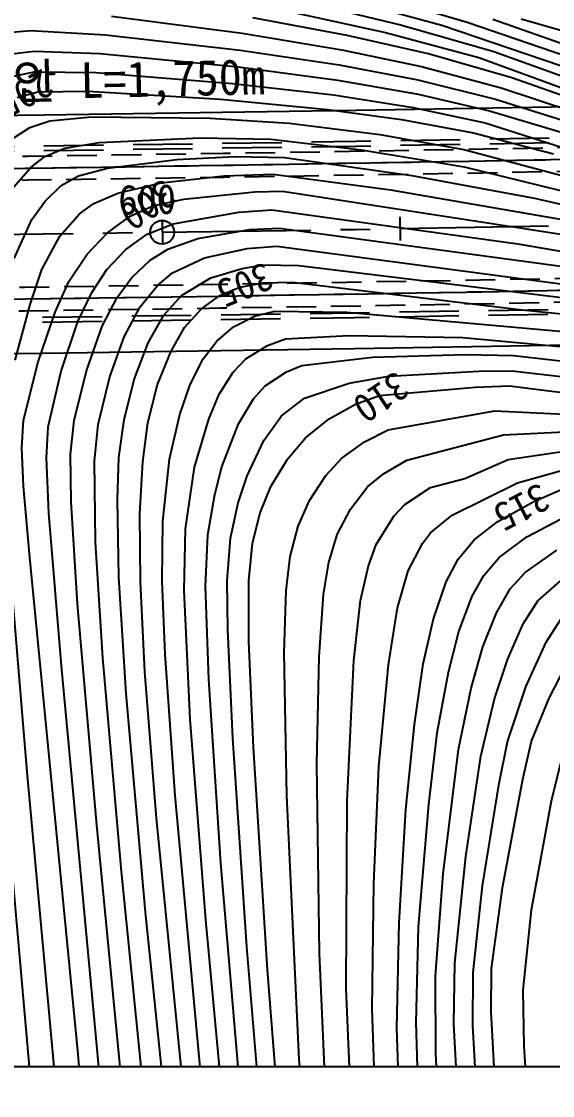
# Model space of a CAD drawing. Header units: millimetres. Extents: x 14950 to 15746, y 1103 to 1809.
# Drawn here: x 15517.9 to 15562.6, y 1394.2 to 1484.4 of the extents above; entities that cross this region are included whole.
import ezdxf
from ezdxf.xclip import XClip

# ---------------------------------------------------------------- set-up
doc = ezdxf.new("R2010")
doc.units = ezdxf.units.MM
doc.header["$LTSCALE"] = 10
doc.header["$MEASUREMENT"] = 0
doc.header["$XCLIPFRAME"] = 2
for name, pattern in [('CENTER', [2, 1.25, -0.25, 0.25, -0.25]), ('DASHED', [0.75, 0.5, -0.25]), ('HIDDEN', [0.375, 0.25, -0.125])]:
    doc.linetypes.add(name, pattern=pattern)
doc.layers.add('TX-PAPR', color=2, linetype='Continuous', plot=False)
doc.layers.add('TZ-BASE', color=253, linetype='Continuous')
doc.layers.add('TZ-CABL', color=4, linetype='Continuous')
doc.styles.add('HANA', font='GulimChe.ttf')
doc.linetypes.add('ZIGZAG', pattern='A,0.0001,-0.2,[131,ltypeshp.shx,S=0.2,R=0,X=-0.2,Y=0],-0.4,[131,ltypeshp.shx,S=0.2,R=180,X=0.2,Y=0],-0.2', length=0.8001)

# ---------------------------------------------------------------- blocks, each defined once
blk = doc.blocks.new('JD-DGDG5SGS')
at = {"layer": 'TZ-BASE'}
for p, q in [((512.775, 16.533, 70.104), (525.589, 12.781, 70.104)), ((512.049, 15.61, 71.104), (523.454, 12.507, 71.104)), ((510.3, 14.89, 72.104), (520.072, 12.507, 72.104)), ((509.609, 13.891, 73.104), (518.709, 11.893, 73.104)), ((495.671, 13.273, 75.104), (506.653, 11.834, 75.104)), ((507.526, 13.157, 74.104), (515.466, 11.678, 74.104)), ((525.589, 12.781, 70.104), (539.347, 8.048, 70.104)), ((527.74, 13.021, 69.104), (539.789, 8.779, 69.104)), ((530.114, 13.045, 68.104), (538.519, 10.653, 68.104)), ((485.743, 11.81, 76.104), (488.885, 12.073, 76.104)), ((488.885, 12.073, 76.104), (495.16, 11.714, 76.104)), ((506.653, 11.834, 75.104), (515.029, 10.446, 75.104)), ((518.709, 11.893, 73.104), (526.56, 9.802, 73.104)), ((520.072, 12.507, 72.104), (527.828, 10.303, 72.104)), ((523.454, 12.507, 71.104), (540.381, 6.762, 71.104)), ((495.16, 11.714, 76.104), (506.482, 10.419, 76.104)), ((515.466, 11.678, 74.104), (522.401, 10.103, 74.104)), ((486.581, 10.012, 77.104), (489.159, 10.336, 77.104)), ((489.159, 10.336, 77.104), (494.696, 10.137, 77.104)), ((494.696, 10.137, 77.104), (506.312, 9.003, 77.104)), ((506.482, 10.419, 76.104), (514.827, 9.179, 76.104)), ((515.029, 10.446, 75.104), (521.749, 9.039, 75.104)), ((522.401, 10.103, 74.104), (529.345, 8.127, 74.104)), ((527.828, 10.303, 72.104), (541.244, 5.49, 72.104)), ((514.827, 9.179, 76.104), (521.425, 7.912, 76.104)), ((521.749, 9.039, 75.104), (528.432, 7.262, 75.104)), ((526.56, 9.802, 73.104), (548.192, 1.873, 73.104)), ((486.936, 8.128, 78.104), (489.156, 8.588, 78.104)), ((489.156, 8.588, 78.104), (494.36, 8.54, 78.104)), ((494.36, 8.54, 78.104), (505.857, 7.616, 78.104)), ((506.312, 9.003, 77.104), (514.71, 7.899, 77.104)), ((529.345, 8.127, 74.104), (535.702, 5.886, 74.104)), ((505.857, 7.616, 78.104), (514.336, 6.656, 78.104)), ((514.71, 7.899, 77.104), (521.451, 6.711, 77.104)), ((521.425, 7.912, 76.104), (527.947, 6.291, 76.104)), ((528.432, 7.262, 75.104), (534.462, 5.276, 75.104)), ((487.738, 6.452, 79.104), (489.482, 6.914, 79.104)), ((489.482, 6.914, 79.104), (493.682, 6.977, 79.104)), ((493.682, 6.977, 79.104), (504.836, 6.287, 79.104)), ((514.336, 6.656, 78.104), (521.037, 5.602, 78.104)), ((521.451, 6.711, 77.104), (527.463, 5.314, 77.104)), ((504.836, 6.287, 79.104), (513.835, 5.437, 79.104)), ((513.835, 5.437, 79.104), (520.054, 4.603, 79.104)), ((521.037, 5.602, 78.104), (527.081, 4.305, 78.104)), ((527.947, 6.291, 76.104), (534.043, 4.39, 76.104)), ((490.478, 4.475, 80.104), (493.976, 4.803, 80.104)), ((493.976, 4.803, 80.104), (503.981, 4.696, 80.104)), ((503.981, 4.696, 80.104), (510.619, 4.28, 80.104)), ((520.054, 4.603, 79.104), (526.1, 3.468, 79.104)), ((527.463, 5.314, 77.104), (533.955, 3.391, 77.104)), ((487.466, 3.037, 80.104), (488.793, 3.908, 80.104)), ((488.793, 3.908, 80.104), (490.478, 4.475, 80.104)), ((510.619, 4.28, 80.104), (518.227, 3.322, 80.104)), ((527.081, 4.305, 78.104), (547.151, -2.099, 78.104)), ((494.638, 2.66, 81.104), (503.13, 3.04, 81.104)), ((503.13, 3.04, 81.104), (509.061, 2.928, 81.104)), ((509.061, 2.928, 81.104), (516.694, 2.048, 81.104)), ((518.227, 3.322, 80.104), (525.302, 2.079, 80.104)), ((526.1, 3.468, 79.104), (532.85, 1.719, 79.104)), ((490.073, 1.491, 81.104), (491.747, 2.189, 81.104)), ((491.747, 2.189, 81.104), (494.638, 2.66, 81.104)), ((516.694, 2.048, 81.104), (525.318, 0.602, 81.104)), ((525.302, 2.079, 80.104), (547.424, -3.814, 80.104)), ((488.897, 0.551, 81.104), (490.073, 1.491, 81.104)), ((495.338, 0.508, 82.104), (501.166, 1.221, 82.104)), ((501.166, 1.221, 82.104), (506.07, 1.478, 82.104)), ((506.07, 1.478, 82.104), (510.222, 1.394, 82.104)), ((510.222, 1.394, 82.104), (520.935, -0.111, 82.104)), ((487.425, -1.1, 81.104), (488.897, 0.551, 81.104)), ((492.902, -0.15, 82.104), (495.338, 0.508, 82.104)), ((525.318, 0.602, 81.104), (549.465, -5.273, 81.104)), ((491.442, -0.948, 82.104), (492.902, -0.15, 82.104)), ((496.218, -1.604, 83.104), (499.84, -0.727, 83.104)), ((499.84, -0.727, 83.104), (505.154, -0.147, 83.104)), ((505.154, -0.147, 83.104), (509.252, -0.016, 83.104)), ((509.252, -0.016, 83.104), (519.12, -1.324, 83.104)), ((520.935, -0.111, 82.104), (531.244, -2.019, 82.104)), ((490.088, -2.275, 82.104), (491.442, -0.948, 82.104)), ((494.196, -2.471, 83.104), (496.218, -1.604, 83.104)), ((501.744, -2.113, 84.104), (507.717, -1.487, 84.104)), ((507.717, -1.487, 84.104), (510.042, -1.425, 84.104)), ((510.042, -1.425, 84.104), (540.845, -6.182, 84.104)), ((519.12, -1.324, 83.104), (534.553, -3.974, 83.104)), ((488.98, -3.816, 82.104), (490.088, -2.275, 82.104)), ((492.985, -3.337, 83.104), (494.196, -2.471, 83.104)), ((497.234, -3.539, 84.104), (499.153, -2.65, 84.104)), ((499.153, -2.65, 84.104), (501.744, -2.113, 84.104)), ((531.244, -2.019, 82.104), (550.799, -6.515, 82.104)), ((491.329, -5.212, 83.104), (492.985, -3.337, 83.104)), ((495.347, -4.944, 84.104), (497.234, -3.539, 84.104)), ((500.852, -4.164, 85.104), (506.377, -3.201, 85.104)), ((506.377, -3.201, 85.104), (509.153, -2.992, 85.104)), ((509.153, -2.992, 85.104), (529.828, -5.853, 85.104)), ((519.915, -3.579, -215.896), (519.948, -5.579, -215.896)), ((487.477, -7.097, 82.104), (488.98, -3.816, 82.104)), ((498.657, -5.049, 85.104), (500.852, -4.164, 85.104)), ((499.919, -3.888, -215.896), (499.948, -5.887, -215.896)), ((489.82, -8.008, 83.104), (491.329, -5.212, 83.104)), ((493.614, -6.733, 84.104), (495.347, -4.944, 84.104)), ((496.89, -6.326, 85.104), (498.657, -5.049, 85.104)), ((500.406, -6.311, 86.104), (502.918, -5.41, 86.104)), ((502.918, -5.41, 86.104), (507.291, -4.647, 86.104)), ((507.291, -4.647, 86.104), (509.795, -4.529, 86.104)), ((509.795, -4.529, 86.104), (536.317, -8.127, 86.104)), ((498.928, -7.222, 86.104), (500.406, -6.311, 86.104)), ((503.504, -7.044, 87.104), (507.074, -6.248, 87.104)), ((507.074, -6.248, 87.104), (509.563, -6.054, 87.104)), ((509.563, -6.054, 87.104), (558.981, -12.629, 87.104)), ((529.828, -5.853, 85.104), (559.014, -10.945, 85.104)), ((492.095, -9.029, 84.104), (493.614, -6.733, 84.104)), ((495.285, -8.011, 85.104), (496.89, -6.326, 85.104)), ((500.791, -8.29, 87.104), (503.504, -7.044, 87.104)), ((488.819, -10.946, 83.104), (489.82, -8.008, 83.104)), ((494.021, -9.931, 85.104), (495.285, -8.011, 85.104)), ((497.372, -8.695, 86.104), (498.928, -7.222, 86.104)), ((504.015, -8.708, 88.104), (506.655, -7.914, 88.104)), ((506.655, -7.914, 88.104), (508.384, -7.609, 88.104)), ((508.384, -7.609, 88.104), (511.411, -7.689, 88.104)), ((511.411, -7.689, 88.104), (558.075, -13.36, 88.104)), ((496.158, -10.366, 86.104), (497.372, -8.695, 86.104)), ((499.537, -9.367, 87.104), (500.791, -8.29, 87.104)), ((501.548, -10.209, 88.104), (504.015, -8.708, 88.104)), ((490.924, -11.598, 84.104), (492.095, -9.029, 84.104)), ((498.085, -11.154, 87.104), (499.537, -9.367, 87.104)), ((504.782, -10.207, 89.104), (506.384, -9.531, 89.104)), ((506.384, -9.531, 89.104), (508.369, -9.139, 89.104)), ((508.369, -9.139, 89.104), (510.889, -9.084, 89.104)), ((510.889, -9.084, 89.104), (530.214, -11.389, 89.104)), ((492.848, -12.389, 85.104), (494.021, -9.931, 85.104)), ((494.897, -12.783, 86.104), (496.158, -10.366, 86.104)), ((500.064, -11.852, 88.104), (501.548, -10.209, 88.104)), ((503.227, -11.315, 89.104), (504.782, -10.207, 89.104)), ((487.571, -15.636, 83.104), (488.819, -10.946, 83.104)), ((489.519, -15.778, 84.104), (490.924, -11.598, 84.104)), ((496.748, -13.667, 87.104), (498.085, -11.154, 87.104)), ((501.815, -12.871, 89.104), (503.227, -11.315, 89.104)), ((507.695, -11.941, 90.104), (509.412, -11.51, 90.104)), ((509.412, -11.51, 90.104), (515.449, -11.591, 90.104)), ((515.449, -11.591, 90.104), (548.419, -14.532, 90.104)), ((530.214, -11.389, 89.104), (560.562, -14.465, 89.104)), ((491.443, -16.541, 85.104), (492.848, -12.389, 85.104)), ((498.76, -14.17, 88.104), (500.064, -11.852, 88.104)), ((505.93, -12.839, 90.104), (507.695, -11.941, 90.104)), ((493.565, -16.521, 86.104), (494.897, -12.783, 86.104)), ((500.677, -14.863, 89.104), (501.815, -12.871, 89.104)), ((504.526, -14.019, 90.104), (505.93, -12.839, 90.104)), ((495.533, -17.03, 87.104), (496.748, -13.667, 87.104)), ((497.585, -17.264, 88.104), (498.76, -14.17, 88.104)), ((503.39, -15.525, 90.104), (504.526, -14.019, 90.104)), ((506.953, -15.527, 91.104), (508.795, -14.384, 91.104)), ((508.795, -14.384, 91.104), (510.306, -13.842, 91.104)), ((510.306, -13.842, 91.104), (515.617, -13.565, 91.104)), ((515.617, -13.565, 91.104), (525.2, -13.721, 91.104)), ((525.2, -13.721, 91.104), (545.091, -15.568, 91.104)), ((499.553, -17.685, 89.104), (500.677, -14.863, 89.104)), ((517.619, -15.379, 92.104), (525.444, -15.165, 92.104)), ((525.444, -15.165, 92.104), (529.474, -15.23, 92.104)), ((529.474, -15.23, 92.104), (541.46, -16.58, 92.104)), ((488.263, -20.679, 84.104), (489.519, -15.778, 84.104)), ((502.292, -17.66, 90.104), (503.39, -15.525, 90.104)), ((505.906, -16.636, 91.104), (506.953, -15.527, 91.104)), ((510.391, -16.599, 92.104), (511.671, -16.082, 92.104)), ((511.671, -16.082, 92.104), (517.619, -15.379, 92.104)), ((490.354, -21.227, 85.104), (491.443, -16.541, 85.104)), ((492.532, -20.694, 86.104), (493.565, -16.521, 86.104)), ((494.561, -21.047, 87.104), (495.533, -17.03, 87.104)), ((504.733, -18.478, 91.104), (505.906, -16.636, 91.104)), ((508.59, -17.772, 92.104), (510.391, -16.599, 92.104)), ((515.669, -17.557, 93.104), (518.997, -16.971, 93.104)), ((518.997, -16.971, 93.104), (526.559, -16.548, 93.104)), ((526.559, -16.548, 93.104), (529.372, -16.525, 93.104)), ((529.372, -16.525, 93.104), (540.806, -17.863, 93.104)), ((496.728, -20.648, 88.104), (497.585, -17.264, 88.104)), ((498.73, -20.888, 89.104), (499.553, -17.685, 89.104)), ((501.42, -20.18, 90.104), (502.292, -17.66, 90.104)), ((507.618, -18.888, 92.104), (508.59, -17.772, 92.104)), ((511.897, -18.833, 93.104), (515.669, -17.557, 93.104)), ((518.195, -18.592, 94.104), (526.261, -17.898, 94.104)), ((526.261, -17.898, 94.104), (529.137, -17.78, 94.104)), ((529.137, -17.78, 94.104), (537.283, -18.81, 94.104)), ((503.843, -20.585, 91.104), (504.733, -18.478, 91.104)), ((506.35, -20.979, 92.104), (507.618, -18.888, 92.104)), ((509.961, -20.313, 93.104), (511.897, -18.833, 93.104)), ((516.202, -19.327, 94.104), (518.195, -18.592, 94.104)), ((513.977, -20.57, 94.104), (516.202, -19.327, 94.104)), ((488.123, -22.996, 84.104), (488.263, -20.679, 84.104)), ((492.228, -23.514, 86.104), (492.532, -20.694, 86.104)), ((496.295, -23.802, 88.104), (496.728, -20.648, 88.104)), ((500.542, -23.943, 90.104), (501.42, -20.18, 90.104)), ((502.657, -24.616, 91.104), (503.843, -20.585, 91.104)), ((508.485, -22.379, 93.104), (509.961, -20.313, 93.104)), ((511.995, -22.153, 94.104), (513.977, -20.57, 94.104)), ((518.943, -21.484, 95.104), (527.891, -19.898, 95.104)), ((527.891, -19.898, 95.104), (543.906, -20.649, 95.104)), ((490.194, -23.839, 85.104), (490.354, -21.227, 85.104)), ((494.248, -24.123, 87.104), (494.561, -21.047, 87.104)), ((498.3, -24.16, 89.104), (498.73, -20.888, 89.104)), ((504.959, -24.583, 92.104), (506.35, -20.979, 92.104)), ((516.946, -22.494, 95.104), (518.943, -21.484, 95.104)), ((528.641, -21.889, 96.104), (537.297, -21.47, 96.104)), ((507.075, -25.335, 93.104), (508.485, -22.379, 93.104)), ((510.469, -23.951, 94.104), (511.995, -22.153, 94.104)), ((515.045, -23.854, 95.104), (516.946, -22.494, 95.104)), ((520.515, -24.029, 96.104), (528.641, -21.889, 96.104)), ((488.273, -26.212, 84.104), (488.123, -22.996, 84.104)), ((529.028, -23.985, 97.104), (535.994, -22.937, 97.104)), ((490.408, -28.492, 85.104), (490.194, -23.839, 85.104)), ((492.289, -27.542, 86.104), (492.228, -23.514, 86.104)), ((494.337, -30.915, 87.104), (494.248, -24.123, 87.104)), ((496.18, -27.334, 88.104), (496.295, -23.802, 88.104)), ((498.06, -28.547, 89.104), (498.3, -24.16, 89.104)), ((499.993, -29.152, 90.104), (500.542, -23.943, 90.104)), ((509.077, -26.23, 94.104), (510.469, -23.951, 94.104)), ((513.7, -25.316, 95.104), (515.045, -23.854, 95.104)), ((518.53, -25.19, 96.104), (520.515, -24.029, 96.104)), ((525.39, -25.562, 97.104), (529.028, -23.985, 97.104)), ((501.89, -29.8, 91.104), (502.657, -24.616, 91.104)), ((504.353, -26.901, 92.104), (504.959, -24.583, 92.104)), ((517.202, -26.274, 96.104), (518.53, -25.19, 96.104)), ((529.8, -25.931, 98.104), (534.012, -24.748, 98.104)), ((506.311, -27.624, 93.104), (507.075, -25.335, 93.104)), ((512.32, -27.408, 95.104), (513.7, -25.316, 95.104)), ((522.505, -26.333, 97.104), (525.39, -25.562, 97.104)), ((524.31, -28.659, 98.104), (529.8, -25.931, 98.104)), ((531.182, -27.507, 99.104), (534.325, -26.142, 99.104)), ((488.815, -32.198, 84.104), (488.273, -26.212, 84.104)), ((503.782, -30.294, 92.104), (504.353, -26.901, 92.104)), ((508.162, -28.462, 94.104), (509.077, -26.23, 94.104)), ((515.779, -28.149, 96.104), (517.202, -26.274, 96.104)), ((520.343, -27.767, 97.104), (522.505, -26.333, 97.104)), ((492.811, -36.095, 86.104), (492.289, -27.542, 86.104)), ((496.3, -33.853, 88.104), (496.18, -27.334, 88.104)), ((505.681, -30.595, 93.104), (506.311, -27.624, 93.104)), ((511.363, -29.586, 95.104), (512.32, -27.408, 95.104)), ((519.41, -28.739, 97.104), (520.343, -27.767, 97.104)), ((528.159, -29.176, 99.104), (531.182, -27.507, 99.104)), ((491.467, -41.302, 85.104), (490.408, -28.492, 85.104)), ((498.107, -34.26, 89.104), (498.06, -28.547, 89.104)), ((507.541, -30.99, 94.104), (508.162, -28.462, 94.104)), ((514.651, -30.275, 96.104), (515.779, -28.149, 96.104)), ((517.92, -31.117, 97.104), (519.41, -28.739, 97.104)), ((522.495, -30.126, 98.104), (524.31, -28.659, 98.104)), ((530.597, -30.466, 100.104), (534.002, -28.667, 100.104)), ((488.588, -50.225, 83.104), (486.834, -29.275, 83.104)), ((499.939, -34.207, 90.104), (499.993, -29.152, 90.104)), ((510.708, -32.115, 95.104), (511.363, -29.586, 95.104)), ((526.168, -30.726, 99.104), (528.159, -29.176, 99.104)), ((501.777, -34.979, 91.104), (501.89, -29.8, 91.104)), ((503.585, -34.638, 92.104), (503.782, -30.294, 92.104)), ((505.407, -34.169, 93.104), (505.681, -30.595, 93.104)), ((513.938, -32.614, 96.104), (514.651, -30.275, 96.104)), ((521.833, -31.026, 98.104), (522.495, -30.126, 98.104)), ((528.259, -32.197, 100.104), (530.597, -30.466, 100.104)), ((494.939, -40.639, 87.104), (494.337, -30.915, 87.104)), ((507.213, -34.126, 94.104), (507.541, -30.99, 94.104)), ((517.27, -32.92, 97.104), (517.92, -31.117, 97.104)), ((520.626, -33.318, 98.104), (521.833, -31.026, 98.104)), ((524.817, -32.337, 99.104), (526.168, -30.726, 99.104)), ((492.877, -73.92, 84.104), (488.815, -32.198, 84.104)), ((510.369, -34.966, 95.104), (510.708, -32.115, 95.104)), ((523.824, -34.244, 99.104), (524.817, -32.337, 99.104)), ((526.969, -33.716, 100.104), (528.259, -32.197, 100.104)), ((530.449, -33.459, 101.104), (533.109, -31.593, 101.104)), ((513.492, -35.301, 96.104), (513.938, -32.614, 96.104)), ((516.612, -35.809, 97.104), (517.27, -32.92, 97.104)), ((519.726, -36.433, 98.104), (520.626, -33.318, 98.104)), ((496.918, -43.631, 88.104), (496.3, -33.853, 88.104)), ((498.488, -41.825, 89.104), (498.107, -34.26, 89.104)), ((500.191, -40.328, 90.104), (499.939, -34.207, 90.104)), ((505.455, -38.283, 93.104), (505.407, -34.169, 93.104)), ((507.231, -39.272, 94.104), (507.213, -34.126, 94.104)), ((522.746, -37.358, 99.104), (523.824, -34.244, 99.104)), ((526.001, -35.464, 100.104), (526.969, -33.716, 100.104)), ((529.196, -34.839, 101.104), (530.449, -33.459, 101.104)), ((531.51, -35.858, 102.104), (533.623, -34.007, 102.104)), ((502.292, -45.784, 91.104), (501.777, -34.979, 91.104)), ((503.845, -42.459, 92.104), (503.585, -34.638, 92.104)), ((510.202, -40.196, 95.104), (510.369, -34.966, 95.104)), ((528.034, -36.844, 101.104), (529.196, -34.839, 101.104)), ((513.131, -40.548, 96.104), (513.492, -35.301, 96.104)), ((516.05, -40.87, 97.104), (516.612, -35.809, 97.104)), ((524.884, -38.422, 100.104), (526.001, -35.464, 100.104)), ((530.277, -37.782, 102.104), (531.51, -35.858, 102.104)), ((494.431, -54.704, 86.104), (492.811, -36.095, 86.104)), ((518.953, -41.22, 98.104), (519.726, -36.433, 98.104)), ((526.899, -39.711, 101.104), (528.034, -36.844, 101.104)), ((521.89, -41.147, 99.104), (522.746, -37.358, 99.104)), ((528.993, -40.715, 102.104), (530.277, -37.782, 102.104)), ((532.212, -39.324, 103.104), (533.626, -37.134, 103.104)), ((505.867, -47.381, 93.104), (505.455, -38.283, 93.104)), ((524.002, -41.834, 100.104), (524.884, -38.422, 100.104)), ((507.619, -48.175, 94.104), (507.231, -39.272, 94.104)), ((530.522, -43.064, 103.104), (532.212, -39.324, 103.104)), ((501.029, -52.202, 90.104), (500.191, -40.328, 90.104)), ((510.409, -52.207, 95.104), (510.202, -40.196, 95.104)), ((512.928, -49.541, 96.104), (513.131, -40.548, 96.104)), ((525.911, -43.184, 101.104), (526.899, -39.711, 101.104)), ((532.481, -44.031, 104.104), (534.274, -40.563, 104.104)), ((498.468, -116.518, 85.104), (491.467, -41.302, 85.104)), ((496.507, -58.589, 87.104), (494.939, -40.639, 87.104)), ((515.478, -52.65, 97.104), (516.05, -40.87, 97.104)), ((518.161, -49.765, 98.104), (518.953, -41.22, 98.104)), ((521.138, -46.234, 99.104), (521.89, -41.147, 99.104)), ((527.889, -44.081, 102.104), (528.993, -40.715, 102.104)), ((499.452, -54.114, 89.104), (498.488, -41.825, 89.104)), ((523.056, -46.933, 100.104), (524.002, -41.834, 100.104)), ((504.876, -57.889, 92.104), (503.845, -42.459, 92.104)), ((524.842, -48.34, 101.104), (525.911, -43.184, 101.104)), ((528.97, -47.68, 103.104), (530.522, -43.064, 103.104)), ((498.54, -62.003, 88.104), (496.918, -43.631, 88.104)), ((526.725, -48.895, 102.104), (527.889, -44.081, 102.104)), ((530.999, -47.647, 104.104), (532.481, -44.031, 104.104)), ((503.598, -62.642, 91.104), (502.292, -45.784, 91.104)), ((520.431, -53.366, 99.104), (521.138, -46.234, 99.104)), ((507.053, -64.903, 93.104), (505.867, -47.381, 93.104)), ((522.345, -52.949, 100.104), (523.056, -46.933, 100.104)), ((528.27, -51.179, 103.104), (528.97, -47.68, 103.104)), ((530.247, -50.821, 104.104), (530.999, -47.647, 104.104)), ((508.785, -66.86, 94.104), (507.619, -48.175, 94.104)), ((523.551, -58.774, 101.104), (524.842, -48.34, 101.104)), ((513.148, -65.438, 96.104), (512.928, -49.541, 96.104)), ((525.468, -57.335, 102.104), (526.725, -48.895, 102.104)), ((532.665, -52.636, 105.104), (533.542, -49.118, 105.104)), ((494.086, -110.234, 83.104), (488.588, -50.225, 83.104)), ((517.731, -59.591, 98.104), (518.161, -49.765, 98.104)), ((526.88, -59.8, 103.104), (528.27, -51.179, 103.104)), ((528.541, -59.958, 104.104), (530.247, -50.821, 104.104)), ((503.008, -73.816, 90.104), (501.029, -52.202, 90.104)), ((511.459, -74.388, 95.104), (510.409, -52.207, 95.104)), ((515.415, -68.45, 97.104), (515.478, -52.65, 97.104)), ((521.498, -63.238, 100.104), (522.345, -52.949, 100.104)), ((530.992, -61.812, 105.104), (532.665, -52.636, 105.104)), ((489.421, -82.154, 82.104), (486.886, -53.671, 82.104)), ((501.614, -75.928, 89.104), (499.452, -54.114, 89.104)), ((519.851, -62.907, 99.104), (520.431, -53.366, 99.104)), ((500.174, -113.78, 86.104), (494.431, -54.704, 86.104)), ((524.542, -66.274, 102.104), (525.468, -57.335, 102.104)), ((500.595, -99.323, 87.104), (496.507, -58.589, 87.104)), ((506.968, -82.512, 92.104), (504.876, -57.889, 92.104)), ((522.917, -67.34, 101.104), (523.551, -58.774, 101.104)), ((517.594, -70.133, 98.104), (517.731, -59.591, 98.104)), ((526.086, -67.078, 103.104), (526.88, -59.8, 103.104)), ((527.614, -66.733, 104.104), (528.541, -59.958, 104.104)), ((501.561, -91.101, 88.104), (498.54, -62.003, 88.104)), ((530.297, -68.553, 105.104), (530.992, -61.812, 105.104)), ((505.891, -86.937, 91.104), (503.598, -62.642, 91.104)), ((519.671, -71.755, 99.104), (519.851, -62.907, 99.104)), ((521.283, -71.27, 100.104), (521.498, -63.238, 100.104)), ((508.973, -87.952, 93.104), (507.053, -64.903, 93.104)), ((513.633, -75.996, 96.104), (513.148, -65.438, 96.104)), ((524.465, -71.391, 102.104), (524.542, -66.274, 102.104)), ((527.594, -70.385, 104.104), (527.614, -66.733, 104.104)), ((510.65, -90.722, 94.104), (508.785, -66.86, 94.104)), ((522.951, -73.887, 101.104), (522.917, -67.34, 101.104)), ((526.063, -71.547, 103.104), (526.086, -67.078, 103.104)), ((515.855, -78.963, 97.104), (515.415, -68.45, 97.104)), ((530.379, -73.27, 105.104), (530.297, -68.553, 105.104)), ((517.9, -79.127, 98.104), (517.594, -70.133, 98.104)), ((521.545, -79.425, 100.104), (521.283, -71.27, 100.104)), ((527.971, -77.57, 104.104), (527.594, -70.385, 104.104)), ((519.923, -80.575, 99.104), (519.671, -71.755, 99.104)), ((524.984, -81.834, 102.104), (524.465, -71.391, 102.104)), ((526.536, -80.494, 103.104), (526.063, -71.547, 103.104)), ((496.026, -113.805, 84.104), (492.877, -73.92, 84.104)), ((505.522, -96.913, 90.104), (503.008, -73.816, 90.104)), ((523.519, -84.26, 101.104), (522.951, -73.887, 101.104)), ((530.936, -82.929, 105.104), (530.379, -73.27, 105.104)), ((512.898, -92.731, 95.104), (511.459, -74.388, 95.104))]:
    blk.add_line(p, q, dxfattribs=at)
at = {"layer": 'TZ-BASE', "linetype": 'CENTER', "elevation": -215.896, "flags": 128}
blk.add_lwpolyline([(0, 0), (219.044, -4.999, 0.001522), (279.939, -5.644, 0.0105), (699.871, 0)], format="xyb", dxfattribs=at)
at = {"layer": 'TZ-BASE'}
blk.add_circle((499.934, -4.888, -215.896), 1, dxfattribs=at)
for radius, end in [(9990, 271.9757001), (9990, 271.9757001), (10010, 271.9708844), (10010, 271.9708844)]:
    blk.add_arc((355.535, 9994.07, -215.896), radius, 269.5668671, end, dxfattribs=at)
at = {"layer": 'TZ-BASE', "linetype": 'DASHED'}
for radius, end in [(9992.6, 271.975073), (9993, 271.9749765), (10007, 271.9716055), (10007.4, 271.9715094)]:
    blk.add_arc((355.535, 9994.07, -215.896), radius, 269.5668671, end, dxfattribs=at)
at = {"layer": 'TZ-BASE', "linetype": 'DASHED', "style": 'HANA'}
blk.add_text('T 현안 L=1,750m', height=3, rotation=1.21636, dxfattribs=at).set_placement((479.743, 6.102, -215.896))
at = {"layer": 'TZ-BASE', "style": 'HANA'}
for s, height, rotation, p in [('295', 2.4, 208.75972, (489.872, 8.914, 79.104)), ('600', 2.5, 0.82737, (496.258, -3.401, -215.896)), ('300', 2.4, 213.41422, (500.029, -0.326, 84.104)), ('305', 2.4, 202.18392, (508.572, -7.351, 89.104)), ('310', 2.4, 213.85194, (519.607, -16.474, 94.104)), ('315', 2.4, 207.31669, (531.678, -25.879, 99.104))]:
    blk.add_text(s, height=height, rotation=rotation, dxfattribs=at).set_placement(p)

msp = doc.modelspace()

# ---------------------------------------------------------------- linework, layer by layer
at = {"layer": 'TX-PAPR', "flags": 128}
msp.add_lwpolyline([(15031.864, 1546.582), (15727.095, 1546.582), (15732.263, 1396.582), (15027.753, 1396.582)], close=True, dxfattribs=at)
at = {"layer": 'TZ-CABL', "linetype": 'HIDDEN'}
for points in [[(15056.806, 1477.447, 0.013357), (15584.347, 1474.229, 0.003148), (15729.445, 1478.134)], [(15057.026, 1476.44, 0.013351), (15584.367, 1473.229, 0.003148), (15729.478, 1477.135)], [(15056.74, 1475.449, 0.013357), (15584.388, 1472.229, 0.003148), (15729.511, 1476.135)], [(15056.565, 1466.45, 0.013357), (15584.106, 1463.232, 0.003148), (15729.204, 1467.137)], [(15056.785, 1465.442, 0.013351), (15584.126, 1462.232, 0.003148), (15729.237, 1466.137)], [(15056.499, 1464.451, 0.013357), (15584.147, 1461.232, 0.003148), (15729.27, 1465.138)]]:
    msp.add_lwpolyline(points, format="xyb", dxfattribs=at)
at = {"layer": 'TZ-CABL', "linetype": 'ZIGZAG', "ltscale": 0.5}
for points in [[(15057.026, 1476.44, 0.013351), (15584.367, 1473.229, 0.003148), (15729.478, 1477.135)], [(15056.785, 1465.442, 0.013351), (15584.126, 1462.232, 0.003148), (15729.237, 1466.137)]]:
    msp.add_lwpolyline(points, format="xyb", dxfattribs=at)

# ---------------------------------------------------------------- block references
at = {"layer": 'TZ-BASE'}
ref = msp.add_blockref('JD-DGDG5SGS', (15029.808, 1471.582), dxfattribs=at)
XClip(ref).set_block_clipping_path([(2.0554214451, 74.9999997736), (697.2865998994, 74.9999245237), (702.4547041552, -75.0000750513), (-2.0554214453, -74.9999997815)])

doc.saveas('drawing.dxf')
